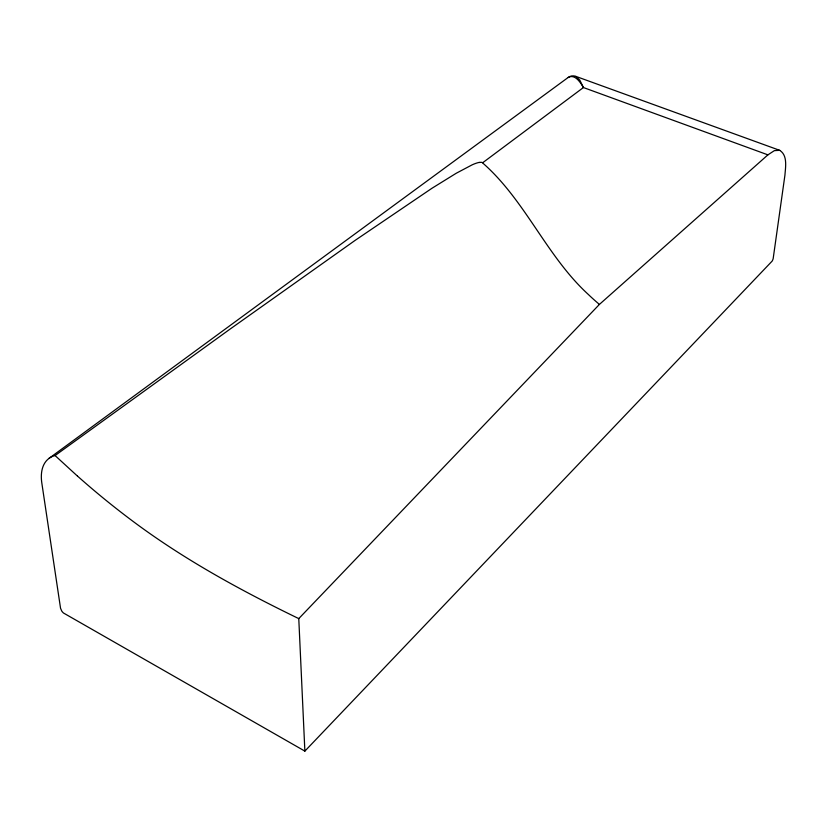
<?xml version="1.0" encoding="UTF-8"?>
<svg xmlns="http://www.w3.org/2000/svg" width="827" height="827" viewBox="0 0 827 827"><rect width="100%" height="100%" fill="white"/><g stroke="black" fill="none" stroke-linecap="round" stroke-linejoin="round"><path stroke-width="1.24" d="M767.911 154.856L599.42 304.408A220.654 220.654 0 0 1 588.121 294.267C546.275 255.832 525.393 200.372 482.544 162.857L583.417 87.538C580.482 82.524 574.941 73.572 568.087 77.531L49.031 458.365C41.433 464.019 40.492 474.584 41.857 483.268L60.547 608.269L61.746 611.029A10.844 10.844 0 0 0 63.483 613.003L304.874 751.123L772.17 261.074A13.16 13.16 0 0 0 773.162 258.675L784.926 175.179C785.505 167.137 787.821 155.352 779.706 150.338L575.912 76.404L579.789 80.095L583.417 87.538L767.911 154.856L774.382 150.638L779.706 150.338M304.874 751.123L298.774 618.606L599.42 304.408M49.02 458.344A17.915 17.915 0 0 1 55.058 455.553L229.978 329.156L355.197 240.326L431.921 188.298L456.266 173.236L472.176 164.831A57.663 57.663 0 0 1 474.646 163.787L475.587 163.446A34.569 34.569 0 0 1 476.311 163.188L477.934 162.702A14.783 14.783 0 0 1 479.474 162.371L479.546 162.361M298.774 618.606C240.233 590.209 182.757 558.814 130.676 519.594A826.297 826.297 0 0 1 77.5 476.094M77.48 476.114L55.058 455.532M568.097 77.542A8.456 8.456 0 0 1 571.829 75.95L573.142 75.877A8.59 8.59 0 0 1 575.84 76.384M479.598 162.526A4.29 4.29 0 0 1 482.627 162.661"/></g></svg>
